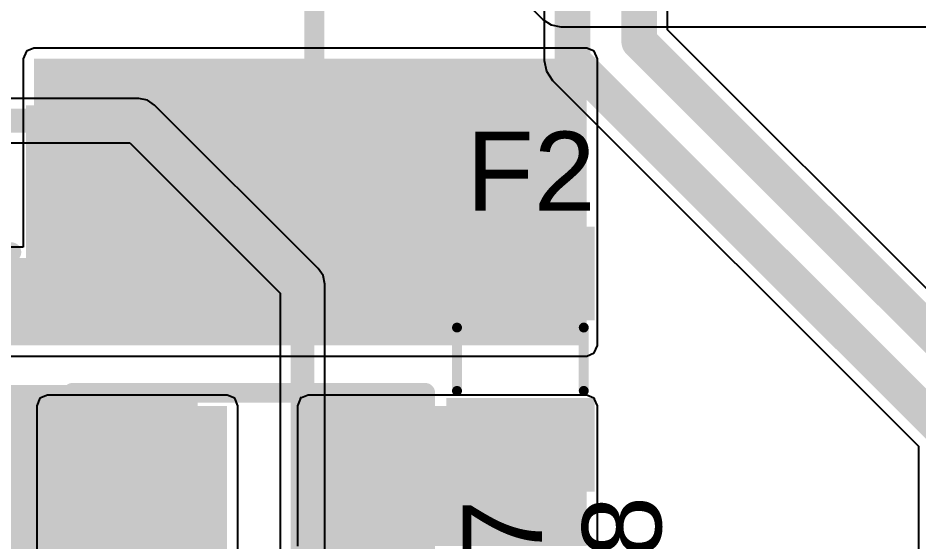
# Model space of a CAD drawing. Header units: millimetres. Extents: x -0.27 to 3.94, y -1.19 to 3.
# Drawn here: x 2.3314 to 2.7862, y 0.2866 to 0.5514 of the extents above; entities that cross this region are included whole.
import ezdxf

# ---------------------------------------------------------------- set-up
doc = ezdxf.new("R2010")
doc.units = ezdxf.units.MM
doc.header["$MEASUREMENT"] = 0
for name, color, linetype in [('BottomLayer', 5, 'Continuous'), ('TopLayer', 1, 'Continuous'), ('TopOverlay', 2, 'Continuous'), ('TopPaste', 8, 'Continuous'), ('TopSolder', 216, 'Continuous')]:
    doc.layers.add(name, color=color, linetype=linetype)
doc.styles.add('Arial', font='arial.ttf', dxfattribs={"height": 0.2})

# ---------------------------------------------------------------- blocks, each defined once
blk = doc.blocks.new('F____0805_157')
at = {"layer": 'TopLayer'}
for points in [[(-0.02362, -0.03346), (-0.06299, -0.03346), (-0.06299, 0.03346), (-0.02362, 0.03346)], [(0.06299, -0.03346), (0.02362, -0.03346), (0.02362, 0.03346), (0.06299, 0.03346)]]:
    blk.add_hatch(color=1, dxfattribs=at).paths.add_polyline_path(points)
at = {"layer": 'TopPaste'}
for points in [[(-0.02362, -0.03346), (-0.06299, -0.03346), (-0.06299, 0.03346), (-0.02362, 0.03346)], [(0.06299, -0.03346), (0.02362, -0.03346), (0.02362, 0.03346), (0.06299, 0.03346)]]:
    blk.add_hatch(color=8, dxfattribs=at).paths.add_polyline_path(points)
at = {"layer": 'TopSolder'}
for points in [[(-0.01962, -0.03746), (-0.06699, -0.03746), (-0.06699, 0.03746), (-0.01962, 0.03746)], [(0.06699, -0.03746), (0.01962, -0.03746), (0.01962, 0.03746), (0.06699, 0.03746)]]:
    blk.add_hatch(color=216, dxfattribs=at).paths.add_polyline_path(points)
at = {"layer": 'TopOverlay', "const_width": 0.005}
for points in [[(0.016, 0.032), (-0.016, 0.032)], [(0.016, -0.032), (-0.016, -0.032)]]:
    blk.add_lwpolyline(points, dxfattribs=at)
at = {"layer": 'TopOverlay', "const_width": 0.0025}
for points in [[(-0.01725, 0.032, 1), (-0.01475, 0.032, 1)], [(0.01475, 0.032, 1), (0.01725, 0.032, 1)], [(-0.01725, -0.032, 1), (-0.01475, -0.032, 1)], [(0.01475, -0.032, 1), (0.01725, -0.032, 1)]]:
    blk.add_lwpolyline(points, format="xyb", close=True, dxfattribs=at)
blk = doc.blocks.new('SOD_123FL_159')
at = {"layer": 'TopLayer'}
for points in [[(-0.08268, 0.03543), (-0.02992, 0.03543), (-0.02992, -0.03543), (-0.08268, -0.03543)], [(0.02992, 0.03543), (0.08268, 0.03543), (0.08268, -0.03543), (0.02992, -0.03543)]]:
    blk.add_hatch(color=1, dxfattribs=at).paths.add_polyline_path(points)
at = {"layer": 'TopOverlay'}
blk.add_hatch(color=2, dxfattribs=at).paths.add_polyline_path([(-0.128, -0.046), (-0.086, -0.046), (-0.086, 0.046), (-0.128, 0.046)])
at = {"layer": 'TopPaste'}
for points in [[(-0.08268, 0.03543), (-0.02992, 0.03543), (-0.02992, -0.03543), (-0.08268, -0.03543)], [(0.02992, 0.03543), (0.08268, 0.03543), (0.08268, -0.03543), (0.02992, -0.03543)]]:
    blk.add_hatch(color=8, dxfattribs=at).paths.add_polyline_path(points)
at = {"layer": 'TopSolder'}
for points in [[(-0.08668, 0.03943), (-0.02592, 0.03943), (-0.02592, -0.03943), (-0.08668, -0.03943)], [(0.02592, 0.03943), (0.08668, 0.03943), (0.08668, -0.03943), (0.02592, -0.03943)]]:
    blk.add_hatch(color=216, dxfattribs=at).paths.add_polyline_path(points)
at = {"layer": 'TopOverlay', "const_width": 0.01}
for points in [[(-0.089, 0.042), (0.089, 0.042)], [(0.089, -0.042), (0.089, 0.042)], [(-0.089, -0.042), (0.089, -0.042)]]:
    blk.add_lwpolyline(points, dxfattribs=at)
at = {"layer": 'TopOverlay', "const_width": 0.005}
for points in [[(-0.0915, 0.042, 1), (-0.0865, 0.042, 1)], [(0.0865, 0.042, 1), (0.0915, 0.042, 1)], [(0.0865, 0.042, 1), (0.0915, 0.042, 1)], [(-0.0915, -0.042, 1), (-0.0865, -0.042, 1)], [(0.0865, -0.042, 1), (0.0915, -0.042, 1)], [(0.0865, -0.042, 1), (0.0915, -0.042, 1)]]:
    blk.add_lwpolyline(points, format="xyb", close=True, dxfattribs=at)
blk = doc.blocks.new('C____E_177')
at = {"layer": 'TopLayer'}
for points in [[(-0.05492, 0.05059), (0.05492, 0.05059), (0.05492, -0.05059), (-0.05492, -0.05059)], [(0.19862, 0.05059), (0.30846, 0.05059), (0.30846, -0.05059), (0.19862, -0.05059)]]:
    blk.add_hatch(color=1, dxfattribs=at).paths.add_polyline_path(points)
at = {"layer": 'TopPaste'}
for points in [[(-0.05492, 0.05059), (0.05492, 0.05059), (0.05492, -0.05059), (-0.05492, -0.05059)], [(0.19862, 0.05059), (0.30846, 0.05059), (0.30846, -0.05059), (0.19862, -0.05059)]]:
    blk.add_hatch(color=8, dxfattribs=at).paths.add_polyline_path(points)
at = {"layer": 'TopSolder'}
for points in [[(-0.05892, 0.05459), (0.05892, 0.05459), (0.05892, -0.05459), (-0.05892, -0.05459)], [(0.19462, 0.05459), (0.31246, 0.05459), (0.31246, -0.05459), (0.19462, -0.05459)]]:
    blk.add_hatch(color=216, dxfattribs=at).paths.add_polyline_path(points)
at = {"layer": 'TopOverlay', "const_width": 0.01}
for points in [[(-0.01523, 0.091), (-0.01523, 0.062)], [(-0.01523, 0.091), (0.27677, 0.091)], [(0.27677, 0.091), (0.27677, 0.062)], [(-0.04523, 0.09), (-0.04523, 0.061)], [(-0.06123, 0.075), (-0.02823, 0.075)], [(-0.01523, -0.062), (-0.01523, -0.091)], [(0.27677, -0.062), (0.27677, -0.091)], [(-0.01523, -0.091), (0.27677, -0.091)]]:
    blk.add_lwpolyline(points, dxfattribs=at)
at = {"layer": 'TopOverlay', "const_width": 0.005}
for points in [[(-0.01773, 0.091, 1), (-0.01273, 0.091, 1)], [(-0.01773, 0.091, 1), (-0.01273, 0.091, 1)], [(0.27427, 0.091, 1), (0.27927, 0.091, 1)], [(0.27427, 0.091, 1), (0.27927, 0.091, 1)], [(-0.04773, 0.09, 1), (-0.04273, 0.09, 1)], [(-0.06373, 0.075, 1), (-0.05873, 0.075, 1)], [(-0.03073, 0.075, 1), (-0.02573, 0.075, 1)], [(-0.04773, 0.061, 1), (-0.04273, 0.061, 1)], [(-0.01773, 0.062, 1), (-0.01273, 0.062, 1)], [(0.27427, 0.062, 1), (0.27927, 0.062, 1)], [(-0.01773, -0.062, 1), (-0.01273, -0.062, 1)], [(0.27427, -0.062, 1), (0.27927, -0.062, 1)], [(-0.01773, -0.091, 1), (-0.01273, -0.091, 1)], [(-0.01773, -0.091, 1), (-0.01273, -0.091, 1)], [(0.27427, -0.091, 1), (0.27927, -0.091, 1)], [(0.27427, -0.091, 1), (0.27927, -0.091, 1)]]:
    blk.add_lwpolyline(points, format="xyb", close=True, dxfattribs=at)

msp = doc.modelspace()

# ---------------------------------------------------------------- hatches: boundary and pattern name
at = {"layer": 'TopLayer'}
for points in [[(2.33941, 0.39338), (2.61847, 0.39338), (2.61847, 0.53085), (2.33941, 0.53085)], [(2.09479, 0.386), (2.61847, 0.386), (2.61847, 0.43013), (2.09479, 0.43013)], [(2.19108, 0.39338), (2.6135, 0.39338), (2.6135, 0.43013), (2.19108, 0.43013)], [(2.34625, 0.243), (2.43696, 0.243), (2.43696, 0.35543), (2.34625, 0.35543)], [(2.47785, 0.28457), (2.61847, 0.28457), (2.61847, 0.35543), (2.47785, 0.35543)]]:
    msp.add_hatch(color=1, dxfattribs=at).paths.add_polyline_path(points)

# ---------------------------------------------------------------- linework, layer by layer
at = {"layer": 'BottomLayer'}
for p, q in [((2.59702, 1.1781), (2.59702, 0.52994)), ((2.65927, 0.54543), (2.65927, 1.15053)), ((2.84069, 0.36402), (2.65927, 0.54543)), ((2.59702, 0.52994), (2.59702, 0.52994)), ((2.59702, 0.52994), (2.59811, 0.52448)), ((2.59811, 0.52448), (2.60121, 0.51985)), ((2.60121, 0.51985), (2.78602, 0.33503)), ((2.39243, 0.51074), (1.88403, 0.51074)), ((2.39672, 0.50989), (2.39243, 0.51075)), ((2.39243, 0.51075), (2.39243, 0.51074)), ((2.40036, 0.50746), (2.39672, 0.50989)), ((2.48293, 0.42489), (2.40036, 0.50746)), ((2.07934, 0.48831), (2.38778, 0.48831)), ((2.38778, 0.48831), (2.46379, 0.41231)), ((2.48536, 0.42125), (2.48293, 0.42489)), ((2.48293, 0.42489), (2.48293, 0.42489)), ((2.48622, 0.41696), (2.48536, 0.42125)), ((2.48622, -0.375), (2.48622, 0.41696)), ((2.48622, 0.41696), (2.48622, 0.41696)), ((2.46379, 0.41231), (2.46379, -0.37035)), ((2.78602, 0.33503), (2.78602, -0.23301))]:
    msp.add_line(p, q, dxfattribs=at)
for points, const_width in [([(2.6113, 0.52994), (2.6113, 1.1781)], 0.018), ([(2.645, 0.53951), (2.645, 1.15645)], 0.018), ([(2.645, 0.53951), (2.83059, 0.35392)], 0.018), ([(2.6113, 0.52994), (2.8003, 0.34094)], 0.018), ([(1.88403, 0.49953), (2.39243, 0.49953)], 0.012), ([(2.39243, 0.49953), (2.475, 0.41696)], 0.012), ([(2.475, -0.375), (2.475, 0.41696)], 0.012)]:
    msp.add_lwpolyline(points, dxfattribs=dict(at, const_width=const_width))
for points, const_width in [([(2.6405, 0.53951, 1), (2.6495, 0.53951, 1)], 0.009), ([(2.6405, 0.53951, 1), (2.6495, 0.53951, 1)], 0.009), ([(2.6068, 0.52994, 1), (2.6158, 0.52994, 1)], 0.009), ([(2.6068, 0.52994, 1), (2.6158, 0.52994, 1)], 0.009), ([(2.38943, 0.49953, 1), (2.39543, 0.49953, 1)], 0.006), ([(2.38943, 0.49953, 1), (2.39543, 0.49953, 1)], 0.006), ([(2.472, 0.41696, 1), (2.478, 0.41696, 1)], 0.006), ([(2.472, 0.41696, 1), (2.478, 0.41696, 1)], 0.006)]:
    msp.add_lwpolyline(points, format="xyb", close=True, dxfattribs=dict(at, const_width=const_width))
at = {"layer": 'TopLayer'}
for p, q in [((2.57341, 0.5736), (2.59635, 0.55067)), ((2.59635, 0.55067), (2.60048, 0.5479)), ((2.60048, 0.5479), (2.60536, 0.54693)), ((2.60536, 0.54693), (2.88081, 0.54693)), ((2.33558, 0.53468), (2.334, 0.53085)), ((2.33941, 0.53626), (2.33558, 0.53468)), ((2.61847, 0.53626), (2.33941, 0.53626)), ((2.62229, 0.53468), (2.61847, 0.53626)), ((2.62388, 0.53085), (2.62229, 0.53468)), ((2.334, 0.53085), (2.334, 0.43554)), ((2.62388, 0.43013), (2.62388, 0.53085)), ((2.334, 0.43554), (2.09479, 0.43554)), ((2.62388, 0.386), (2.62388, 0.43013)), ((2.61847, 0.38059), (2.62229, 0.38217)), ((2.62229, 0.38217), (2.62388, 0.386)), ((2.16741, 0.38059), (2.61847, 0.38059)), ((2.34625, 0.36085), (2.34242, 0.35926)), ((2.43696, 0.36085), (2.34625, 0.36085)), ((2.44079, 0.35926), (2.43696, 0.36085)), ((2.47444, 0.35943), (2.47385, 0.35943)), ((2.47385, 0.35943), (2.47385, 0.35884)), ((2.47785, 0.36085), (2.47444, 0.35943)), ((2.61847, 0.36085), (2.47785, 0.36085)), ((2.62201, 0.35938), (2.61847, 0.36085)), ((2.62247, 0.35938), (2.62201, 0.35938)), ((2.62247, 0.35884), (2.62247, 0.35938)), ((2.34242, 0.35926), (2.34084, 0.35543)), ((2.34084, 0.35543), (2.34084, 0.243)), ((2.44237, 0.35543), (2.44079, 0.35926)), ((2.44237, 0.243), (2.44237, 0.35543)), ((2.47385, 0.35884), (2.47244, 0.35543)), ((2.47244, 0.35543), (2.47244, 0.28457)), ((2.62388, 0.35543), (2.62247, 0.35884)), ((2.62388, 0.28457), (2.62388, 0.35543))]:
    msp.add_line(p, q, dxfattribs=at)

# ---------------------------------------------------------------- block references
for name, p, rotation in [('C____E_177', (2.39, 0.4483), 90), ('F____0805_157', (2.585, 0.379), 270)]:
    msp.add_blockref(name, p, dxfattribs=dict(rotation=rotation))
msp.add_blockref('SOD_123FL_159', (2.44793, 0.32))

# ---------------------------------------------------------------- texts
at = {"layer": 'TopOverlay', "style": 'Arial'}
msp.add_text('F2', height=0.04, dxfattribs=at).set_placement((2.55768, 0.45401))
for s, p in [('C17', (2.59593, 0.20548)), ('C18', (2.65619, 0.20735))]:
    msp.add_text(s, height=0.04, rotation=90, dxfattribs=at).set_placement(p)

doc.saveas('drawing.dxf')
